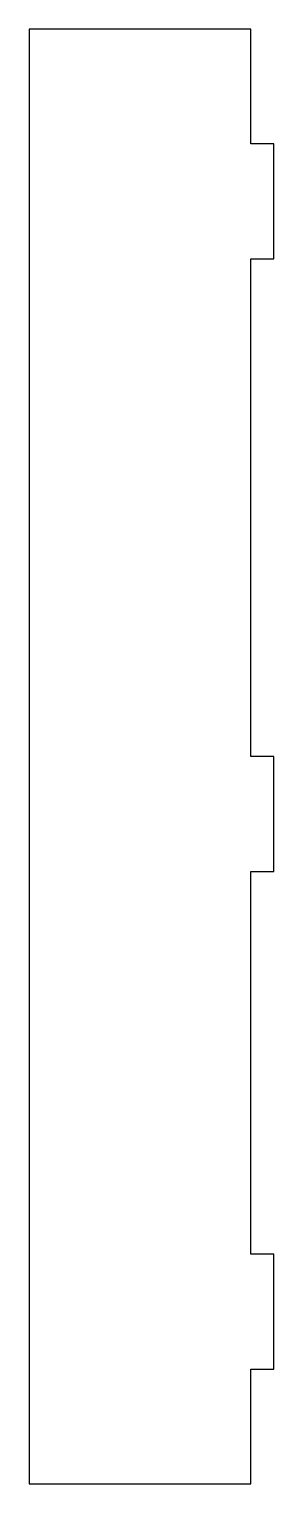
# Model space of a CAD drawing. Header units: millimetres. Extents: x -32 to 0, y 0 to 190.
import ezdxf

# ---------------------------------------------------------------- set-up
doc = ezdxf.new("R2010")
doc.units = ezdxf.units.MM

msp = doc.modelspace()

# ---------------------------------------------------------------- linework, layer by layer
msp.add_lwpolyline([(-3, 80), (0, 80), (0, 95), (-3, 95), (-3, 160), (0, 160), (0, 175), (-3, 175), (-3, 190), (-32, 190), (-32, 0), (-3, 0), (-3, 15), (0, 15), (0, 30), (-3, 30)], close=True)

doc.saveas('drawing.dxf')
